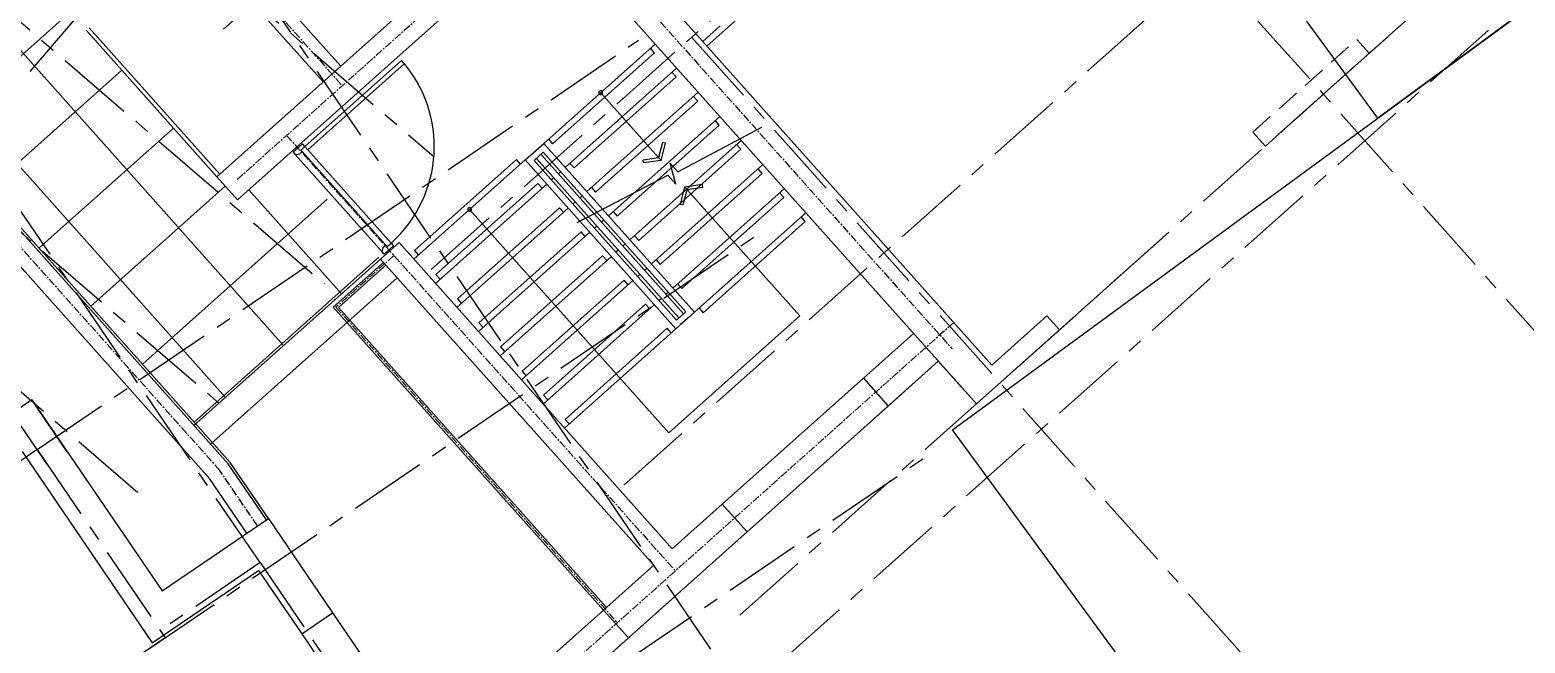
# Model space of a CAD drawing. Header units: millimetres. Extents: x 75184266 to 76346726, y -35077925 to -33679385.
# Drawn here: x 75387417 to 75399442, y -34527494 to -34522563 of the extents above; entities that cross this region are included whole.
import ezdxf

# ---------------------------------------------------------------- set-up
doc = ezdxf.new("R2010")
doc.units = ezdxf.units.MM
doc.header["$LTSCALE"] = 50
doc.header["$MEASUREMENT"] = 0
for name, pattern in [('CENTER', [2, 1.25, -0.25, 0.25, -0.25]), ('HIDDEN2', [0.1875, 0.125, -0.0625]), ('XR-지하3층$0$H', [1.3, 0.8, -0.5])]:
    doc.linetypes.add(name, pattern=pattern)
doc.layers.add('CEN', color=1, linetype='CENTER')
doc.layers.add('XR-지하3층$0$A-주차', color=9, linetype='CONTINUOUS')
doc.layers.add('건축', color=8, linetype='CONTINUOUS', plot=False)

# ---------------------------------------------------------------- blocks, each defined once
blk = doc.blocks.new('XR-지하3층$0$A$C73B52ADF')
at = {"layer": 'XR-지하3층$0$A-주차', "elevation": 0}
for points in [[(-2038, 2466), (-38, 2466), (-38, -1134), (-2038, -1134)], [(-1166, 2021), (-1166, 1871), (-1832, 1871), (-1832, 2021)]]:
    blk.add_lwpolyline(points, close=True, dxfattribs=at)

msp = doc.modelspace()

# ---------------------------------------------------------------- hatches: boundary and pattern name
at = {"layer": '건축', "ltscale": 100}
h = msp.add_hatch(dxfattribs=at)
h.set_pattern_fill('NET', color=256, scale=5000, angle=36.25067)
h.set_pattern_definition([(131.749, (75393424.47, -34517345.5), (-466.293, -416.17), []), (221.749, (75393424.47, -34517345.5), (416.17, -466.293), [])])
h.paths.add_polyline_path([(75395474.6, -34520093.1), (75393200.6, -34517545.3), (75393000.9, -34517321.4), (75391935.5, -34516127.7), (75385275.3, -34522072), (75385773.2, -34522501), (75386186.9, -34522857.5), (75388751.8, -34525731.3), (75390236.5, -34524406.2), (75389490.7, -34523570.6), (75389087.8, -34523930.2), (75387863.1, -34522558), (75387902.1, -34521872.1), (75391643, -34518533.3), (75391842.8, -34518757.1), (75392532, -34519529.3), (75391812, -34520171.9), (75393396.8, -34521947.5)])

# ---------------------------------------------------------------- linework, layer by layer
at = {"layer": 'CEN', "ltscale": 10}
for p, q in [((75384401.4, -34518183.9), (75390665.1, -34523581.2)), ((75392425.2, -34519477.2), (75388944, -34522584.2)), ((75384669.6, -34520197.1), (75389783.9, -34524603.9)), ((75385246.9, -34522384.1), (75388948.4, -34525573.5)), ((75392738.8, -34522621.9), (75397149.8, -34527564.2)), ((75384780.4, -34523262.6), (75388315.2, -34526308.4)), ((75387476, -34525937.8), (75385364, -34527375.8)), ((75387476, -34525937.8), (75388505.9, -34527450.5)), ((75389268.3, -34526846.7), (75388466.5, -34527392.6)), ((75389268.3, -34526846.7), (75390568.3, -34528756.2))]:
    msp.add_line(p, q, dxfattribs=at)
at = {"layer": 'CEN'}
for p, q in [((75390025.7, -34519739.7), (75394834.5, -34525127.8)), ((75389082.9, -34523767), (75391608.4, -34521513.1)), ((75388945.3, -34526105.8), (75386113.1, -34522932.5)), ((75389482.1, -34523410.8), (75392608.3, -34526913.6)), ((75390344.4, -34524377), (75389878.1, -34524793.1)), ((75389878.1, -34524793.1), (75392142, -34527329.8)), ((75394846.5, -34524916), (75391579.5, -34527831.8)), ((75389248.8, -34526551.5), (75388945.3, -34526105.8))]:
    msp.add_line(p, q, dxfattribs=at)
at = {"layer": 'CEN', "ltscale": 10}
for points in [[(75390645.3, -34524490.4), (75397498.7, -34518373.7)], [(75386113.7, -34524411.4), (75389883, -34520037)], [(75392193.4, -34526225), (75399046.8, -34520108.3)], [(75395295.5, -34520252.9), (75399749.8, -34525243.6)], [(75393125.7, -34527269.5), (75400195.3, -34520959.8)], [(75393458.6, -34527642.5), (75400416.4, -34521432.7)], [(75401335.7, -34539942), (75389293.6, -34522255.3)], [(75387476, -34525937.8), (75392311.1, -34522645.8)], [(75389268.3, -34526846.7), (75387140.4, -34523721.4)], [(75388381.9, -34527534.9), (75393341, -34524158.5)], [(75387560.4, -34526061.8), (75386338.6, -34524267.3)], [(75390568.3, -34528756.2), (75394601.6, -34526010.1)], [(75388505.9, -34527450.5), (75386125.4, -34529071.2)]]:
    msp.add_lwpolyline(points, dxfattribs=at)
at = {"layer": 'CEN'}
msp.add_lwpolyline([(75388347, -34521237.9), (75389929.7, -34523011.3)], dxfattribs=at)
at = {"layer": '건축'}
for p, q in [((75394837.9, -34525778.3), (75408069.1, -34516077.9)), ((75390720.7, -34520743.8), (75395028.9, -34525570.8)), ((75389775.6, -34522981.3), (75388407.2, -34521448.1)), ((75389917.3, -34522854.8), (75388675.5, -34521463.3)), ((75388921.3, -34523743.7), (75391413.2, -34521519.7)), ((75389087.8, -34523930.2), (75391579.7, -34521706.2)), ((75387893.8, -34522547.3), (75388943.7, -34523723.7)), ((75387871.4, -34522567.3), (75388921.3, -34523743.7)), ((75391550, -34523475.1), (75392445.3, -34522676.1)), ((75391620.6, -34523479.1), (75392441.3, -34522746.7)), ((75392441.3, -34522746.7), (75392408, -34522709.4)), ((75389012.4, -34526053.4), (75386172.8, -34522871.8)), ((75389028.2, -34526041), (75386186.9, -34522857.5)), ((75391723.2, -34523669.1), (75392618.4, -34522870.1)), ((75392614.4, -34522940.7), (75392581.1, -34522903.4)), ((75388862.4, -34526170.6), (75386039.4, -34523007.6)), ((75391793.8, -34523673.1), (75392614.4, -34522940.7)), ((75391896.3, -34523863.1), (75392791.6, -34523064.1)), ((75391966.9, -34523867.1), (75392787.6, -34523134.6)), ((75392007, -34523067.3), (75392493.1, -34523611.9)), ((75392787.6, -34523134.6), (75392754.3, -34523097.3)), ((75392069.4, -34524057.1), (75392964.7, -34523258)), ((75392140, -34524061.1), (75392960.7, -34523328.6)), ((75392629, -34523704.7), (75393303.4, -34523344.7)), ((75392960.7, -34523328.6), (75392927.4, -34523291.3)), ((75389629.2, -34523500.6), (75389652.5, -34523526.7)), ((75391400.8, -34523608.3), (75391550, -34523475.1)), ((75392761.9, -34524833), (75391550, -34523475.1)), ((75391587.3, -34523441.8), (75391620.6, -34523479.1)), ((75392242.5, -34524251.1), (75393137.8, -34523452)), ((75392504.5, -34523468.2), (75392471.4, -34523587.6)), ((75392493.1, -34523611.9), (75392529.7, -34523473)), ((75392529.7, -34523473), (75392504.5, -34523468.2)), ((75393133.8, -34523522.6), (75393100.5, -34523485.3)), ((75390250.5, -34524346.8), (75389551.3, -34523563.5)), ((75390280.4, -34524293.3), (75389607.9, -34523539.8)), ((75390321.7, -34524276.5), (75389652.5, -34523526.7)), ((75391400.8, -34523608.3), (75390505.5, -34524407.4)), ((75391330.2, -34523604.3), (75390509.5, -34524336.8)), ((75391363.5, -34523641.6), (75391330.2, -34523604.3)), ((75391400.8, -34523608.3), (75392612.7, -34524966.2)), ((75391471.4, -34523612.3), (75391546, -34523545.7)), ((75391471.4, -34523612.3), (75392616.7, -34524895.6)), ((75392635.4, -34524878.9), (75391490.1, -34523595.7)), ((75391527.4, -34523562.4), (75392672.7, -34524845.6)), ((75391546, -34523545.7), (75392691.3, -34524829)), ((75392313.1, -34524255.1), (75393133.8, -34523522.6)), ((75392349, -34523607), (75392471.4, -34523587.6)), ((75392350.9, -34523632.5), (75392349, -34523607)), ((75392493.1, -34523611.9), (75392350.9, -34523632.5)), ((75388921.3, -34523743.7), (75389087.8, -34523930.2)), ((75391667.2, -34523719.1), (75391685.9, -34523702.4)), ((75391760.5, -34523635.8), (75391793.8, -34523673.1)), ((75391819.6, -34524112.7), (75392546.9, -34523731.8)), ((75392415.7, -34524445), (75393310.9, -34523646)), ((75392486.3, -34524449), (75393306.9, -34523716.6)), ((75392546.9, -34523731.8), (75392610.8, -34523803.3)), ((75392610.8, -34523803.3), (75392565.2, -34523633.2)), ((75392565.2, -34523633.2), (75392629, -34523704.7)), ((75393306.9, -34523716.6), (75393273.6, -34523679.3)), ((75391573.9, -34523802.3), (75390678.7, -34524601.3)), ((75391503.3, -34523798.3), (75390682.7, -34524530.7)), ((75391536.6, -34523835.6), (75391503.3, -34523798.3)), ((75391629.9, -34523752.3), (75391611.2, -34523769)), ((75391933.6, -34523829.8), (75391966.9, -34523867.1)), ((75392588.8, -34524639), (75393484.1, -34523840)), ((75392682.2, -34523823.9), (75392645.7, -34523962.8)), ((75392670.8, -34523967.5), (75392703.9, -34523848.2)), ((75392682.2, -34523823.9), (75392824.4, -34523803.2)), ((75392682.2, -34523823.9), (75393608.4, -34524861.6)), ((75392826.3, -34523828.7), (75392703.9, -34523848.2)), ((75392824.4, -34523803.2), (75392826.3, -34523828.7)), ((75391803, -34523946.3), (75391784.4, -34523963)), ((75391840.3, -34523913), (75391859, -34523896.4)), ((75392645.7, -34523962.8), (75392670.8, -34523967.5)), ((75392659.4, -34524643), (75393480.1, -34523910.6)), ((75393480.1, -34523910.6), (75393446.8, -34523873.3)), ((75391747.1, -34523996.3), (75390851.8, -34524795.3)), ((75391676.5, -34523992.3), (75390855.8, -34524724.7)), ((75390953.2, -34524007.8), (75392554.6, -34525802.1)), ((75391709.8, -34524029.6), (75391676.5, -34523992.3)), ((75392013.5, -34524107), (75392032.1, -34524090.4)), ((75392106.7, -34524023.8), (75392140, -34524061.1)), ((75392761.9, -34524833), (75393657.2, -34524033.9)), ((75392832.5, -34524837), (75393653.2, -34524104.5)), ((75393653.2, -34524104.5), (75393619.9, -34524067.2)), ((75391920.2, -34524190.2), (75391024.9, -34524989.3)), ((75391849.6, -34524186.2), (75391028.9, -34524918.7)), ((75391882.9, -34524223.5), (75391849.6, -34524186.2)), ((75391976.1, -34524140.3), (75391957.5, -34524157)), ((75392279.8, -34524217.8), (75392313.1, -34524255.1)), ((75390236.5, -34524406.2), (75390385.7, -34524273.1)), ((75392583, -34526735.1), (75390385.7, -34524273.1)), ((75392583, -34526735.1), (75390385.7, -34524273.1)), ((75390509.5, -34524336.8), (75390542.8, -34524374.1)), ((75392149.3, -34524334.3), (75392130.6, -34524350.9)), ((75392186.6, -34524301), (75392205.2, -34524284.3)), ((75390259.8, -34524432.3), (75389856.9, -34524791.9)), ((75390279.7, -34524454.7), (75389899.2, -34524794.3)), ((75390236.5, -34524406.2), (75392433.8, -34526868.3)), ((75392093.3, -34524384.2), (75391198, -34525183.3)), ((75392022.7, -34524380.2), (75391202, -34525112.7)), ((75392056, -34524417.5), (75392022.7, -34524380.2)), ((75392453, -34524411.7), (75392486.3, -34524449)), ((75390682.7, -34524530.7), (75390716, -34524568)), ((75392266.4, -34524578.2), (75391371.2, -34525377.2)), ((75392195.8, -34524574.2), (75391375.2, -34525306.6)), ((75392229.1, -34524611.5), (75392195.8, -34524574.2)), ((75392322.4, -34524528.3), (75392303.7, -34524544.9)), ((75392359.7, -34524495), (75392378.4, -34524478.3)), ((75392532.8, -34524688.9), (75392551.5, -34524672.3)), ((75392626.1, -34524605.7), (75392659.4, -34524643)), ((75389856.9, -34524791.9), (75392031, -34527227.8)), ((75389899.2, -34524794.3), (75392053.3, -34527207.9)), ((75390855.8, -34524724.7), (75390889.1, -34524762)), ((75392439.6, -34524772.2), (75391544.3, -34525571.2)), ((75392369, -34524768.2), (75391548.3, -34525500.6)), ((75392402.3, -34524805.5), (75392369, -34524768.2)), ((75392495.5, -34524722.2), (75392476.9, -34524738.9)), ((75392761.9, -34524833), (75392612.7, -34524966.2)), ((75392691.3, -34524829), (75392616.7, -34524895.6)), ((75392799.2, -34524799.7), (75392832.5, -34524837)), ((75391028.9, -34524918.7), (75391062.2, -34524956)), ((75392554.6, -34525802.1), (75393608.4, -34524861.6)), ((75392724.6, -34524866.3), (75392650, -34524932.9)), ((75395152.8, -34525259.2), (75395596.7, -34524863)), ((75395596.7, -34524863), (75395696.6, -34524974.9)), ((75392612.7, -34524966.2), (75391717.4, -34525765.2)), ((75392542.1, -34524962.1), (75391721.4, -34525694.6)), ((75392575.4, -34524999.4), (75392542.1, -34524962.1)), ((75394522.8, -34525003.8), (75394119.9, -34525363.4)), ((75394119.9, -34525363.4), (75394522.8, -34525003.8)), ((75395028.9, -34525570.8), (75395696.6, -34524974.9)), ((75391202, -34525112.7), (75391235.3, -34525150)), ((75391375.2, -34525306.6), (75391408.5, -34525344)), ((75394319.7, -34525587.2), (75394722.6, -34525227.6)), ((75394119.9, -34525363.4), (75394319.7, -34525587.2)), ((75387433.2, -34525537.5), (75385094, -34527130.2)), ((75387433.2, -34525537.5), (75385094, -34527130.2)), ((75387717.4, -34525954.9), (75387433.2, -34525537.5)), ((75391548.3, -34525500.6), (75391581.6, -34525537.9)), ((75391721.4, -34525694.6), (75391754.7, -34525731.9)), ((75408969.2, -34545053.2), (75394837.9, -34525778.3)), ((75389319, -34526503.7), (75389012.4, -34526053.4)), ((75389335.6, -34526492.4), (75389028.2, -34526041)), ((75389162, -34526610.6), (75388862.4, -34526170.6)), ((75392985.9, -34526375.5), (75392583, -34526735.1)), ((75392583, -34526735.1), (75392985.9, -34526375.5)), ((75392985.9, -34526375.5), (75393185.7, -34526599.3)), ((75389335.6, -34526492.4), (75389851.6, -34527250.3)), ((75392230.7, -34527451.7), (75393185.7, -34526599.3)), ((75392433.8, -34526868.3), (75392031, -34527227.8)), ((75389256.4, -34526909.3), (75389603.6, -34527419.2)), ((75392031, -34527227.8), (75392230.7, -34527451.7)), ((75392031, -34527227.8, -0.1), (75392230.7, -34527451.7, -0.1))]:
    msp.add_line(p, q, dxfattribs=at)
at = {"layer": '건축', "linetype": 'HIDDEN2', "ltscale": 30}
for p, q in [((75392828.9, -34522655.4), (75394615.8, -34521060.6)), ((75397253, -34523384.7), (75398088.6, -34522639)), ((75397352.9, -34523496.7), (75398337.7, -34522617.7)), ((75398188.5, -34522750.9), (75398088.6, -34522639)), ((75397253, -34523384.7), (75397352.9, -34523496.7))]:
    msp.add_line(p, q, dxfattribs=at)
at = {"layer": '건축', "ltscale": 10}
for p, q in [((75390405.1, -34522808.1), (75389629.2, -34523500.6)), ((75389652.5, -34523526.7), (75390428, -34522834.6)), ((75389609.3, -34523478.2), (75389534.7, -34523544.8)), ((75389597.9, -34523528.6), (75389629.2, -34523500.6)), ((75389629.2, -34523500.6), (75389609.3, -34523478.2)), ((75389534.7, -34523544.8), (75389551.3, -34523563.5)), ((75389551.3, -34523563.5), (75389587, -34523558.4)), ((75389587, -34523558.4), (75389607.9, -34523539.8)), ((75389607.9, -34523539.8), (75389597.9, -34523528.6)), ((75390250.5, -34524346.8), (75390259.5, -34524311.9)), ((75390267.1, -34524365.5), (75390250.5, -34524346.8)), ((75390259.5, -34524311.9), (75390280.4, -34524293.3)), ((75390341.7, -34524298.9), (75390267.1, -34524365.5)), ((75390280.4, -34524293.3), (75390290.4, -34524304.5)), ((75390290.4, -34524304.5), (75390321.7, -34524276.5)), ((75390321.7, -34524276.5), (75390341.7, -34524298.9))]:
    msp.add_line(p, q, dxfattribs=at)
at = {"layer": '건축', "ltscale": 0.5}
for p, q in [((75392985.9, -34526375.5), (75394119.9, -34525363.4)), ((75392985.9, -34526375.5), (75394119.9, -34525363.4)), ((75393185.7, -34526599.3), (75394319.7, -34525587.2)), ((75393185.7, -34526599.3), (75394319.7, -34525587.2)), ((75391531.1, -34527674, 0.1), (75392031, -34527227.8)), ((75389851.6, -34527250.3), (75390414.4, -34528076.9)), ((75389603.6, -34527419.2), (75390166.4, -34528245.8)), ((75391730.9, -34527897.8), (75392230.7, -34527451.7))]:
    msp.add_line(p, q, dxfattribs=at)
at = {"layer": '건축'}
for points in [[(75395152.8, -34525259.2), (75391144.3, -34520767.8)], [(75387433.2, -34525537.5), (75388480, -34527074.9), (75389335.6, -34526492.4)], [(75387354.1, -34525954.3), (75388400.9, -34527491.7), (75389256.4, -34526909.3)], [(75389603.6, -34527419.2), (75389851.6, -34527250.3)]]:
    msp.add_lwpolyline(points, dxfattribs=at)
at = {"layer": '건축', "linetype": 'XR-지하3층$0$H', "ltscale": 50}
msp.add_lwpolyline([(75398282, -34535456.9), (75393858.5, -34528959.8), (75392763.2, -34529705.5), (75391601, -34527998.6), (75391672, -34527950.3), (75394722.6, -34525227.6), (75395028.9, -34525570.8), (75399583.6, -34521505.7)], dxfattribs=at)
at = {"layer": '건축', "ltscale": 0.5}
for points in [[(75393530, -34522096.7), (75392862.2, -34522692.7)], [(75390236.5, -34524406.2), (75388736.9, -34525744.6)], [(75390369.6, -34524555.5), (75388870, -34525893.8)]]:
    msp.add_lwpolyline(points, dxfattribs=at)
at = {"layer": '건축', "ltscale": 10}
msp.add_arc((75389629.2, -34523500.6), 1040, 311.74907, 41.74907, dxfattribs=at)
at = {"layer": '건축'}
for centre, start, end in [((75392007, -34523067.3), 41.74907, 221.74907), ((75392007, -34523067.3), 221.74907, 41.74907), ((75390953.2, -34524007.8), 41.74907, 221.74907), ((75390953.2, -34524007.8), 221.74907, 41.74907)]:
    msp.add_arc(centre, 15, start, end, dxfattribs=at)

# ---------------------------------------------------------------- block references
at = {"layer": '건축', "rotation": 36.24761539007821}
msp.add_blockref('XR-지하3층$0$A$C73B52ADF', (75399230, -34521151.7, 0), dxfattribs=at)

doc.saveas('drawing.dxf')
